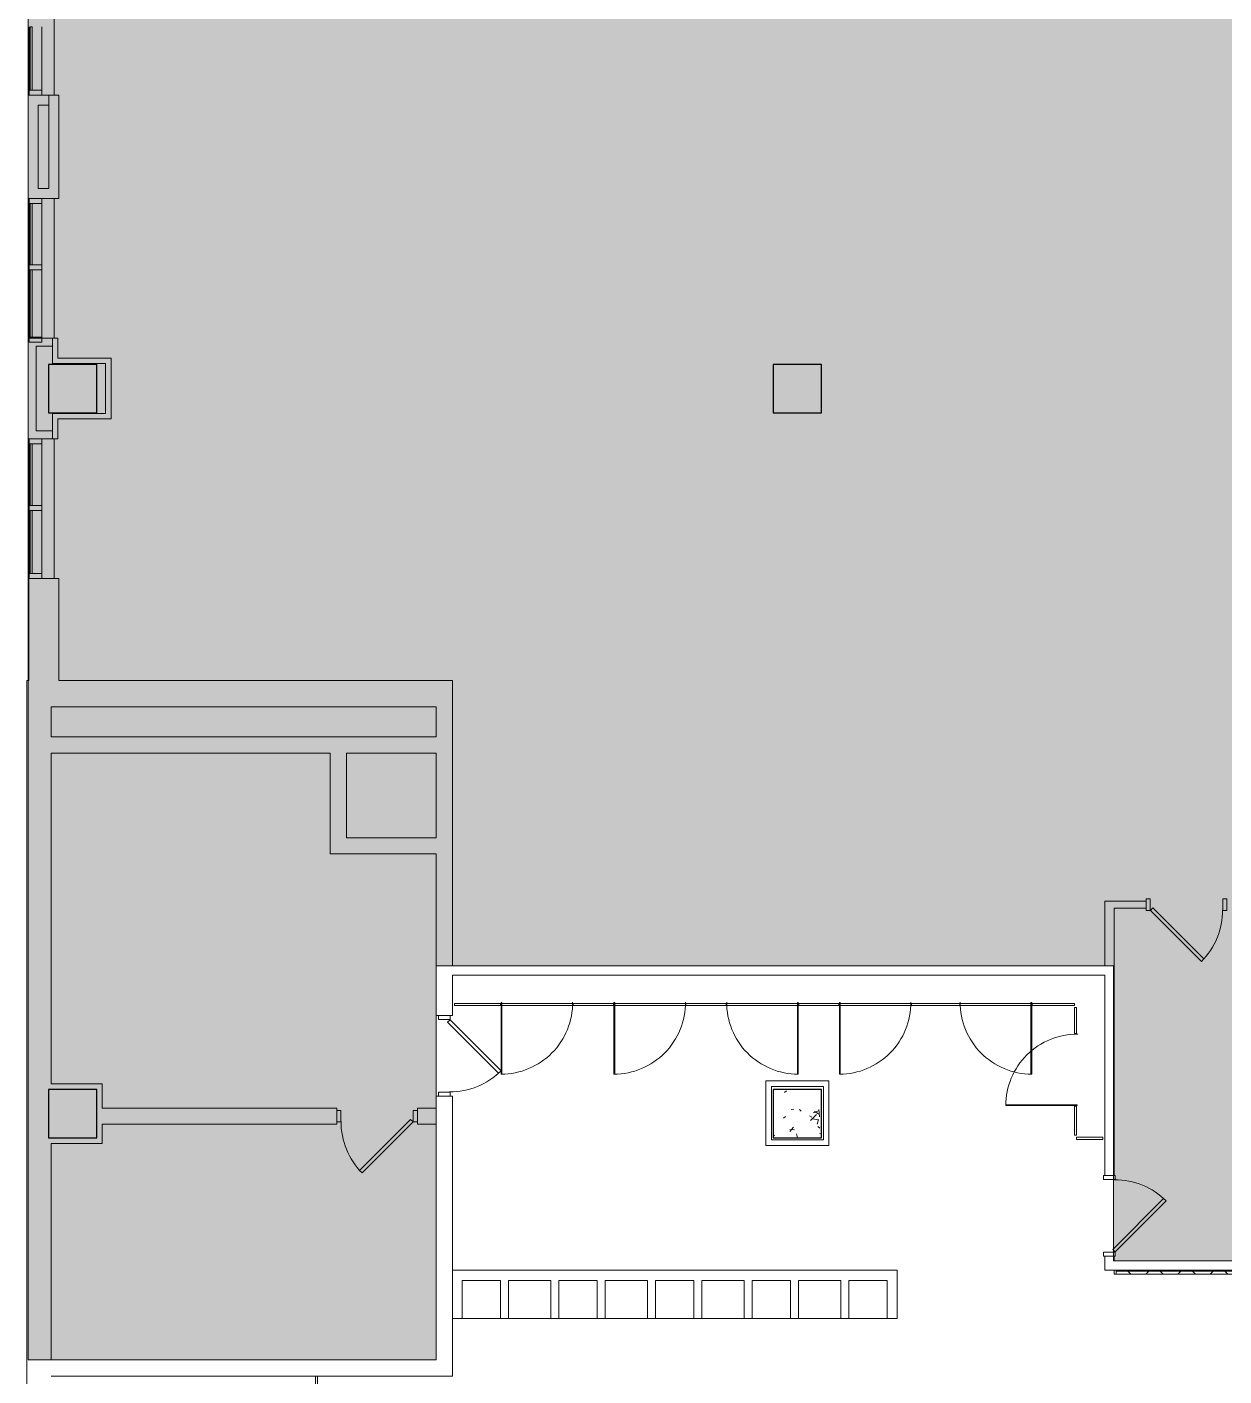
# Model space of a CAD drawing. Header units: inches. Extents: x 45807 to 48637, y -37659 to -35436.
# Drawn here: x 45807 to 46401, y -36919 to -36249 of the extents above; entities that cross this region are included whole.
import ezdxf

# ---------------------------------------------------------------- set-up
doc = ezdxf.new("R2010")
doc.units = ezdxf.units.IN
doc.header["$MEASUREMENT"] = 0
for name, color, linetype, lineweight in [('A-DETL-GENF', 92, 'Continuous', 9), ('A-DETL-THIN', 151, 'Continuous', 9), ('A-DOOR', 31, 'Continuous', 13), ('A-DOOR-FRAM', 31, 'Continuous', 20), ('A-GLAZ-CURT', 52, 'Continuous', 9), ('A-GLAZ-CWMG', 51, 'Continuous', 9), ('A-WALL', 113, 'Continuous', 9), ('I-WALL', 2, 'Continuous', 9), ('Q-CASE', 31, 'Continuous', 9), ('S-COLS', 52, 'Continuous', 9)]:
    doc.layers.add(name, color=color, linetype=linetype, lineweight=lineweight)

# ---------------------------------------------------------------- blocks, each defined once
blk = doc.blocks.new('Concrete-Rectangular-Column - 24 x 24-V1-FIRST FLOOR CONSTRUCTION')
at = {"layer": 'S-COLS'}
h = blk.add_hatch(dxfattribs=at)
h.set_pattern_fill('FP2_3', color=256, style=0, pattern_type=2)
h.set_pattern_definition([(50, (-46189.434, 36788.848), (27.5427005, -2.409921), [2.88, -31.68]), (355, (-46189.434, 36788.848), (-5.327844, 28.884266), [2.304, -25.344]), (100.451, (-46187.138, 36788.647), (22.215316, 26.47393), [2.448, -26.924]), (46.184, (-46189.434, 36796.528), (40.981875, -6.356422), [4.32, -47.52]), (96.636, (-46186.018, 36795.998), (35.890748, 37.40619), [3.671, -40.386]), (351.184, (-46189.434, 36796.53), (35.890973, 37.406216), [3.456, -38.016]), (21, (-46185.594, 36794.608), (22.921036, -15.4607306), [2.88, -31.68]), (326, (-46185.594, 36794.608), (9.343532, 27.845738), [2.304, -25.344]), (71.451, (-46183.683, 36793.32), (32.264769, 12.384422), [2.448, -26.924]), (37.5, (-46189.434, 36788.848), (0.466855, 12.782707), [1.267, -23.77, 1.267, -24.461, -25.44]), (37.5, (-46189.434, 36788.848), (0.466855, 12.782707), [-50.765, 1.267, -24.173]), (7.5, (-46189.434, 36788.848), (10.1015895, 15.1450904), [1.267, -13.402, 1.267, -23.194, -9.696]), (7.5, (-46189.434, 36788.848), (10.1015895, 15.1450904), [-39.13, 1.267, -8.429]), (327.5, (-46197.997, 36788.848), (20.4991609, -0.8657796), [1.267, -8.333, 1.267, -28.685, -39.744]), (327.5, (-46197.997, 36788.848), (20.4991609, -0.8657796), [-39.552, 1.267, -38.477]), (317.5, (-46201.837, 36788.848), (22.3947794, 3.844288), [1.267, -11.213, 1.267, -18.624, -28.224]), (317.5, (-46201.837, 36788.848), (22.3947794, 3.844288), [-32.371, 1.267, -26.957])])
h.paths.add_polyline_path([(12, -12), (12, 12), (-12, 12), (-12, -12)], flags=0)
at = {"layer": 'S-COLS', "lineweight": 30}
for p, q in [((12, 12), (-12, 12)), ((-12, 12), (-12, -12)), ((12, -12), (12, 12)), ((-12, -12), (12, -12))]:
    blk.add_line(p, q, dxfattribs=at)
blk = doc.blocks.new('Concrete-Rectangular-Column - 24 x 24-V12-FIRST FLOOR CONSTRUCTION')
at = {"layer": 'S-COLS', "lineweight": 30}
for p, q in [((12, 12), (-12, 12)), ((-12, 12), (-12, -12)), ((12, -12), (12, 12)), ((-12, -12), (12, -12))]:
    blk.add_line(p, q, dxfattribs=at)
blk = doc.blocks.new('Single Flush - OTJ_SOLIDFLUSH_ALUM-4817983-FIRST FLOOR CONSTRUCTION')
at = {"layer": 'A-DOOR', "lineweight": 20}
for p, q in [((-8.65, -26.96), (16.67, -1.64)), ((17.91, -2.88), (-7.42, -28.2)), ((16.67, -1.64), (17.91, -2.88)), ((-7.42, -28.2), (-8.65, -26.96))]:
    blk.add_line(p, q, dxfattribs=at)
at = {"layer": 'A-DOOR', "lineweight": 9}
blk.add_arc((17.91, -2.88), 35.81, 179.5, 225, dxfattribs=at)
at = {"layer": 'A-DOOR-FRAM'}
for p, q in [((-20, 2.88), (-20, -2.88)), ((-20, 2.88), (-18, 2.88)), ((-18, 2.88), (-18, -2.88)), ((18, 2.88), (18, -2.88)), ((18, 2.88), (20, 2.88)), ((20, 2.88), (20, -2.88)), ((-20, -2.88), (-18, -2.88)), ((18, -2.88), (20, -2.88))]:
    blk.add_line(p, q, dxfattribs=at)
blk = doc.blocks.new('Single Flush - Existing_Mech Door-4777602-FIRST FLOOR CONSTRUCTION')
at = {"layer": 'A-DOOR', "lineweight": 20}
for p, q in [((-8.65, -26.96), (16.67, -1.64)), ((17.91, -2.88), (-7.42, -28.2)), ((16.67, -1.64), (17.91, -2.88)), ((-7.42, -28.2), (-8.65, -26.96))]:
    blk.add_line(p, q, dxfattribs=at)
at = {"layer": 'A-DOOR', "lineweight": 9}
blk.add_arc((17.91, -2.88), 35.81, 179.5, 225, dxfattribs=at)
at = {"layer": 'A-DOOR-FRAM'}
for p, q in [((-20, 2.88), (-20, -2.88)), ((-20, 2.88), (-18, 2.88)), ((-18, 2.88), (-18, -2.88)), ((18, 2.88), (18, -2.88)), ((18, 2.88), (20, 2.88)), ((20, 2.88), (20, -2.88)), ((-20, -2.88), (-18, -2.88)), ((18, -2.88), (20, -2.88))]:
    blk.add_line(p, q, dxfattribs=at)
blk = doc.blocks.new('Single Flush - OTJ_SOLIDFLUSH_ALUM-4817984-FIRST FLOOR CONSTRUCTION')
at = {"layer": 'A-DOOR', "lineweight": 20}
for p, q in [((-7.42, 28.2), (-8.65, 26.96)), ((-8.65, 26.96), (16.67, 1.64)), ((17.91, 2.87), (-7.42, 28.2)), ((16.67, 1.64), (17.91, 2.87))]:
    blk.add_line(p, q, dxfattribs=at)
at = {"layer": 'A-DOOR', "lineweight": 9}
blk.add_arc((17.91, 2.87), 35.81, 135, 180.5, dxfattribs=at)
at = {"layer": 'A-DOOR-FRAM'}
for p, q in [((-20, -2.88), (-20, 2.87)), ((-20, 2.87), (-18, 2.87)), ((-18, -2.88), (-18, 2.87)), ((18, -2.88), (18, 2.87)), ((18, 2.87), (20, 2.87)), ((20, -2.88), (20, 2.87)), ((-20, -2.88), (-18, -2.88)), ((18, -2.88), (20, -2.88))]:
    blk.add_line(p, q, dxfattribs=at)
blk = doc.blocks.new('System Panel - Glazed-4829577-FIRST FLOOR CONSTRUCTION')
at = {"layer": 'A-GLAZ-CURT', "lineweight": 13}
for p, q in [((15.26, -0.75), (-15.26, -0.75)), ((-15.26, -0.75), (-15.26, -1.75)), ((-15.26, -1.75), (15.26, -1.75)), ((15.26, -1.75), (15.26, -0.75))]:
    blk.add_line(p, q, dxfattribs=at)
blk = doc.blocks.new('Rectangular Mullion - 2_5_ x 5_ rectangular 2-4829575-FIRST FLOOR CONSTRUCTION')
at = {"layer": 'A-GLAZ-CWMG'}
for p, q in [((45807.95, -36486.86), (45807.95, -36456.35)), ((45814.2, -36486.86), (45814.2, -36456.35))]:
    blk.add_line(p, q, dxfattribs=at)
blk = doc.blocks.new('Rectangular Mullion - 2_5_ x 5_ rectangular 2-V26-FIRST FLOOR CONSTRUCTION')
at = {"layer": 'A-GLAZ-CWMG', "lineweight": 20}
for p, q in [((-2.5, 2.125), (0, 2.125)), ((-2.5, -4.125), (-2.5, 2.125)), ((0, 2.125), (0, -4.125)), ((0, -4.125), (-2.5, -4.125))]:
    blk.add_line(p, q, dxfattribs=at)
blk = doc.blocks.new('Rectangular Mullion - 2_5_ x 5_ rectangular 2-V27-FIRST FLOOR CONSTRUCTION')
at = {"layer": 'A-GLAZ-CWMG', "lineweight": 20}
for p, q in [((0, 2.125), (-2.5, 2.125)), ((-2.5, 2.125), (-2.5, -4.125)), ((0, -4.125), (0, 2.125)), ((-2.5, -4.125), (0, -4.125))]:
    blk.add_line(p, q, dxfattribs=at)
blk = doc.blocks.new('System Panel - Glazed-4829599-FIRST FLOOR CONSTRUCTION')
at = {"layer": 'A-GLAZ-CURT', "lineweight": 13}
for p, q in [((15.68, -0.75), (-15.68, -0.75)), ((-15.68, -0.75), (-15.68, -1.75)), ((-15.68, -1.75), (15.68, -1.75)), ((15.68, -1.75), (15.68, -0.75))]:
    blk.add_line(p, q, dxfattribs=at)
blk = doc.blocks.new('Rectangular Mullion - 2_5_ x 5_ rectangular 2-4829598-FIRST FLOOR CONSTRUCTION')
at = {"layer": 'A-GLAZ-CWMG'}
for p, q in [((45807.95, -36520.72), (45807.95, -36489.36)), ((45814.2, -36520.72), (45814.2, -36489.36))]:
    blk.add_line(p, q, dxfattribs=at)
blk = doc.blocks.new('Rectangular Mullion - 2_5_ x 5_ rectangular 2-V28-FIRST FLOOR CONSTRUCTION')
at = {"layer": 'A-GLAZ-CWMG', "lineweight": 20}
for p, q in [((-2.25, 2.125), (0.25, 2.125)), ((-2.25, -4.125), (-2.25, 2.125)), ((0.25, 2.125), (0.25, -4.125)), ((0.25, -4.125), (-2.25, -4.125))]:
    blk.add_line(p, q, dxfattribs=at)
blk = doc.blocks.new('System Panel - Glazed-4829750-FIRST FLOOR CONSTRUCTION')
at = {"layer": 'A-GLAZ-CURT', "lineweight": 13}
for p, q in [((16.68, -0.75), (-16.68, -0.75)), ((-16.68, -0.75), (-16.68, -1.75)), ((-16.68, -1.75), (16.68, -1.75)), ((16.68, -1.75), (16.68, -0.75))]:
    blk.add_line(p, q, dxfattribs=at)
blk = doc.blocks.new('Rectangular Mullion - 2_5_ x 5_ rectangular 2-4829749-FIRST FLOOR CONSTRUCTION')
at = {"layer": 'A-GLAZ-CWMG'}
for p, q in [((45807.95, -36403.35), (45807.95, -36369.98)), ((45814.2, -36403.35), (45814.2, -36369.98))]:
    blk.add_line(p, q, dxfattribs=at)
blk = doc.blocks.new('Casework 4 - Casework 4-4855597-FIRST FLOOR CONSTRUCTION')
at = {"layer": 'A-WALL', "lineweight": 13}
for p, q in [((46018.06, -36866.6), (46018.06, -36890.6)), ((46238.93, -36866.6), (46018.06, -36866.6)), ((46238.93, -36890.6), (46238.93, -36866.6)), ((46023, -36890.6), (46023, -36871.6)), ((46023, -36871.6), (46042, -36871.6)), ((46042, -36871.6), (46042, -36890.6)), ((46046.01, -36890.6), (46046.01, -36871.6)), ((46046.01, -36871.6), (46066.98, -36871.6)), ((46066.98, -36871.6), (46066.98, -36890.6)), ((46071, -36890.6), (46071, -36871.6)), ((46071, -36871.6), (46090, -36871.6)), ((46090, -36871.6), (46090, -36890.6)), ((46094.01, -36890.6), (46094.01, -36871.6)), ((46094.01, -36871.6), (46114.98, -36871.6)), ((46114.98, -36871.6), (46114.98, -36890.6)), ((46119, -36890.6), (46119, -36871.6)), ((46119, -36871.6), (46138, -36871.6)), ((46138, -36871.6), (46138, -36890.6)), ((46142.01, -36890.6), (46142.01, -36871.6)), ((46142.01, -36871.6), (46162.98, -36871.6)), ((46162.98, -36871.6), (46162.98, -36890.6)), ((46167, -36890.6), (46167, -36871.6)), ((46167, -36871.6), (46186, -36871.6)), ((46186, -36871.6), (46186, -36890.6)), ((46190.01, -36890.6), (46190.01, -36871.6)), ((46190.01, -36871.6), (46210.98, -36871.6)), ((46210.98, -36871.6), (46210.98, -36890.6)), ((46215, -36890.6), (46215, -36871.6)), ((46215, -36871.6), (46234, -36871.6)), ((46234, -36871.6), (46234, -36890.6)), ((46018.06, -36890.6), (46023, -36890.6)), ((46042, -36890.6), (46046.01, -36890.6)), ((46066.98, -36890.6), (46071, -36890.6)), ((46090, -36890.6), (46094.01, -36890.6)), ((46114.98, -36890.6), (46119, -36890.6)), ((46138, -36890.6), (46142.01, -36890.6)), ((46162.98, -36890.6), (46167, -36890.6)), ((46186, -36890.6), (46190.01, -36890.6)), ((46210.98, -36890.6), (46215, -36890.6)), ((46234, -36890.6), (46238.93, -36890.6))]:
    blk.add_line(p, q, dxfattribs=at)
at = {"layer": 'A-WALL'}
for p, q in [((46042, -36890.6), (46023, -36890.6)), ((46067, -36890.6), (46046, -36890.6)), ((46090, -36890.6), (46071, -36890.6)), ((46115, -36890.6), (46094, -36890.6)), ((46138, -36890.6), (46119, -36890.6)), ((46163, -36890.6), (46142, -36890.6)), ((46186, -36890.6), (46167, -36890.6)), ((46211, -36890.6), (46190, -36890.6)), ((46234, -36890.6), (46215, -36890.6))]:
    blk.add_line(p, q, dxfattribs=at)
blk = doc.blocks.new('Furniture 4 - Furniture 4-5367487-FIRST FLOOR CONSTRUCTION')
at = {"layer": 'Q-CASE'}
h = blk.add_hatch(dxfattribs=at)
h.set_pattern_fill('FP2_20', color=256, style=0, pattern_type=2)
h.set_pattern_definition([(45, (0, 0), (-8.012227, 8.012227), []), (135, (0, 0), (-8.012227, -8.012227), [])])
h.paths.add_polyline_path([(46380.73, -36868.6), (46500.68, -36868.6), (46500.68, -36867.1), (46347.68, -36867.1), (46347.68, -36868.6)], flags=0)
at = {"layer": 'Q-CASE', "lineweight": 20}
for p, q in [((46347.68, -36866.6), (46346.68, -36866.6)), ((46346.68, -36866.6), (46346.68, -36868.6)), ((46346.68, -36868.6), (46347.68, -36868.6)), ((46500.68, -36866.6), (46347.68, -36866.6)), ((46347.68, -36866.6), (46347.68, -36867.1)), ((46347.68, -36868.6), (46347.68, -36866.6)), ((46347.68, -36867.1), (46500.68, -36867.1)), ((46500.68, -36867.1), (46500.68, -36866.6)), ((46501.68, -36866.6), (46500.68, -36866.6)), ((46500.68, -36866.6), (46500.68, -36868.6)), ((46500.68, -36868.6), (46501.68, -36868.6)), ((46501.68, -36868.6), (46501.68, -36866.6))]:
    blk.add_line(p, q, dxfattribs=at)
at = {"layer": 'Q-CASE'}
blk.add_line((46500.68, -36868.6), (46347.68, -36868.6), dxfattribs=at)
blk = doc.blocks.new('System Panel - Glazed-5410907-FIRST FLOOR CONSTRUCTION')
at = {"layer": 'A-GLAZ-CURT', "lineweight": 13}
for p, q in [((26.125, 1.75), (-26.125, 1.75)), ((-26.125, 1.75), (-26.125, 0.75)), ((-26.125, 0.75), (26.125, 0.75)), ((26.125, 0.75), (26.125, 1.75))]:
    blk.add_line(p, q, dxfattribs=at)
blk = doc.blocks.new('System Panel - Glazed-5490063-FIRST FLOOR CONSTRUCTION')
at = {"layer": 'A-GLAZ-CURT', "lineweight": 13}
for p, q in [((11.5, -0.75), (-11.5, -0.75)), ((-11.5, -0.75), (-11.5, -1.75)), ((-11.5, -1.75), (11.5, -1.75)), ((11.5, -1.75), (11.5, -0.75))]:
    blk.add_line(p, q, dxfattribs=at)
blk = doc.blocks.new('System Panel - Glazed-5414239-FIRST FLOOR CONSTRUCTION')
at = {"layer": 'A-GLAZ-CURT', "lineweight": 13}
for p, q in [((6.5, -0.75), (-6.5, -0.75)), ((-6.5, -0.75), (-6.5, -1.75)), ((-6.5, -1.75), (6.5, -1.75)), ((6.5, -1.75), (6.5, -0.75))]:
    blk.add_line(p, q, dxfattribs=at)
blk = doc.blocks.new('Single Flush - OTJ_SOLIDFLUSH_ALUM-5413847-FIRST FLOOR CONSTRUCTION')
at = {"layer": 'A-DOOR', "lineweight": 20}
for p, q in [((-7.42, 28.2), (-8.65, 26.96)), ((-8.65, 26.96), (16.67, 1.64)), ((17.91, 2.87), (-7.42, 28.2)), ((16.67, 1.64), (17.91, 2.87))]:
    blk.add_line(p, q, dxfattribs=at)
at = {"layer": 'A-DOOR', "lineweight": 9}
blk.add_arc((17.91, 2.87), 35.81, 135, 180.5, dxfattribs=at)
at = {"layer": 'A-DOOR-FRAM'}
for p, q in [((-20, -2.88), (-20, 2.87)), ((-20, 2.87), (-18, 2.87)), ((-18, -2.88), (-18, 2.87)), ((18, -2.88), (18, 2.87)), ((18, 2.87), (20, 2.87)), ((20, -2.88), (20, 2.87)), ((-20, -2.88), (-18, -2.88)), ((18, -2.88), (20, -2.88))]:
    blk.add_line(p, q, dxfattribs=at)
blk = doc.blocks.new('CW-SingleDoorGlass - Type 1-5490328-FIRST FLOOR CONSTRUCTION')
at = {"layer": 'A-DOOR'}
for p, q in [((-17.375, -0.375), (-17.75, -0.375)), ((-17.75, -0.375), (-17.75, -35.875)), ((-17.375, -35.875), (-17.375, -0.375)), ((-17.75, -35.875), (-17.375, -35.875))]:
    blk.add_line(p, q, dxfattribs=at)
at = {"layer": 'A-DOOR', "lineweight": 9}
blk.add_arc((-17.75, -0.375), 35.5, 270, 0.5, dxfattribs=at)
blk = doc.blocks.new('Rectangular Mullion - 1_ Square-5490117-FIRST FLOOR CONSTRUCTION')
at = {"layer": 'A-GLAZ-CWMG'}
for p, q in [((46042.31, -36734.1), (46042.06, -36734.1)), ((46042.31, -36735.1), (46042.06, -36735.1)), ((46078.06, -36734.1), (46042.68, -36734.1)), ((46078.06, -36735.1), (46042.68, -36735.1))]:
    blk.add_line(p, q, dxfattribs=at)
blk = doc.blocks.new('System Panel - Glazed-5490887-FIRST FLOOR CONSTRUCTION')
at = {"layer": 'A-GLAZ-CURT', "lineweight": 13}
for p, q in [((10, -0.75), (-10, -0.75)), ((-10, -0.75), (-10, -1.75)), ((-10, -1.75), (10, -1.75)), ((10, -1.75), (10, -0.75))]:
    blk.add_line(p, q, dxfattribs=at)
blk = doc.blocks.new('CW-SingleDoorGlass - Type 1-5490770-FIRST FLOOR CONSTRUCTION')
at = {"layer": 'A-DOOR'}
for p, q in [((-17.75, 35.875), (-17.375, 35.875)), ((-17.75, 0.375), (-17.75, 35.875)), ((-17.375, 35.875), (-17.375, 0.375)), ((-17.375, 0.375), (-17.75, 0.375))]:
    blk.add_line(p, q, dxfattribs=at)
at = {"layer": 'A-DOOR', "lineweight": 9}
blk.add_arc((-17.75, 0.375), 35.5, 359.5, 90, dxfattribs=at)
blk = doc.blocks.new('Rectangular Mullion - 1_ Square-V38-FIRST FLOOR CONSTRUCTION')
at = {"layer": 'A-GLAZ-CWMG'}
for p, q in [((46189.43, -36734.1), (46154.06, -36734.1)), ((46189.43, -36735.1), (46154.06, -36735.1)), ((46190.06, -36734.1), (46189.81, -36734.1)), ((46190.06, -36735.1), (46189.81, -36735.1))]:
    blk.add_line(p, q, dxfattribs=at)
blk = doc.blocks.new('System Panel - Glazed-5490860-FIRST FLOOR CONSTRUCTION')
at = {"layer": 'A-GLAZ-CURT', "lineweight": 13}
for p, q in [((12, -0.75), (-12, -0.75)), ((-12, -0.75), (-12, -1.75)), ((-12, -1.75), (12, -1.75)), ((12, -1.75), (12, -0.75))]:
    blk.add_line(p, q, dxfattribs=at)
blk = doc.blocks.new('System Panel - Glazed-5490841-FIRST FLOOR CONSTRUCTION')
at = {"layer": 'A-GLAZ-CURT', "lineweight": 13}
for p, q in [((10.5, -0.75), (-10.5, -0.75)), ((-10.5, -0.75), (-10.5, -1.75)), ((-10.5, -1.75), (10.5, -1.75)), ((10.5, -1.75), (10.5, -0.75))]:
    blk.add_line(p, q, dxfattribs=at)
blk = doc.blocks.new('CW-SingleDoorGlass - Type 1-5491059-FIRST FLOOR CONSTRUCTION')
at = {"layer": 'A-DOOR'}
for p, q in [((-17.75, 35.875), (-17.375, 35.875)), ((-17.75, 0.375), (-17.75, 35.875)), ((-17.375, 35.875), (-17.375, 0.375)), ((-17.375, 0.375), (-17.75, 0.375))]:
    blk.add_line(p, q, dxfattribs=at)
at = {"layer": 'A-DOOR', "lineweight": 9}
blk.add_arc((-17.75, 0.375), 35.5, 359.5, 90, dxfattribs=at)
blk = doc.blocks.new('System Panel - Glazed-5491055-FIRST FLOOR CONSTRUCTION')
at = {"layer": 'A-GLAZ-CURT', "lineweight": 13}
for p, q in [((7.25, -0.75), (-7.25, -0.75)), ((-7.25, -0.75), (-7.25, -1.75)), ((-7.25, -1.75), (7.25, -1.75)), ((7.25, -1.75), (7.25, -0.75))]:
    blk.add_line(p, q, dxfattribs=at)

msp = doc.modelspace()

# ---------------------------------------------------------------- hatches: boundary and pattern name
at = {"layer": 'A-DETL-GENF'}
h = msp.add_hatch(color=9, dxfattribs=at)
h.paths.add_polyline_path([(47373.25, -37658.85), (48135.43, -37658.85), (48135.43, -37255.85), (48256.43, -37255.85), (48256.43, -36855.85), (48636.43, -36855.85), (48636.43, -36432.85), (48075.43, -36432.85), (48075.43, -35435.85), (45807.43, -35435.85), (45807.43, -36911.1), (46010.06, -36911.1), (46010.06, -36715.47), (46346.43, -36715.47), (46346.43, -36861.97), (46862.06, -36861.97), (46862.06, -37049.35), (46569.93, -37049.35), (46569.93, -37658.85), (47372.93, -37658.85)], flags=0)
h.paths.add_polyline_path([(46426.05, -36636.53), (46426.05, -36636.53), (46425.7, -36636.26)], flags=0)
h.paths.add_polyline_path([(46426.05, -36600.53), (46426.05, -36600.53), (46425.2, -36599.88)], flags=0)
h.paths.add_polyline_path([(46424.23, -36584.61), (46424.23, -36584.61), (46424.32, -36584.54)], flags=0)
h.paths.add_polyline_path([(46747.54, -36574.17), (46747.54, -36574.17), (46747.54, -36559.81)], flags=0)
h.paths.add_polyline_path([(46426.05, -36564.53), (46426.05, -36564.53), (46425.2, -36563.88)], flags=0)
h.paths.add_polyline_path([(46763.71, -36559.81), (46763.71, -36559.81), (46763.71, -36546.77)], flags=0)
h.paths.add_polyline_path([(46749.59, -36538.71), (46749.59, -36538.71), (46750, -36538.71)], flags=0)
h.paths.add_polyline_path([(46426.05, -36528.53), (46426.05, -36528.53), (46425.2, -36527.88)], flags=0)
h.paths.add_polyline_path([(46426.05, -36492.53), (46426.05, -36492.53), (46425.2, -36491.88)], flags=0)
h.paths.add_polyline_path([(46749.59, -36466.71), (46749.59, -36466.71), (46750, -36466.71)], flags=0)
h.paths.add_polyline_path([(46747.54, -36444.91), (46747.54, -36444.91), (46747.54, -36442.32)], flags=0)

# ---------------------------------------------------------------- linework, layer by layer
at = {"layer": 'A-DETL-THIN'}
for p, q in [((45807.43, -35435.85), (45807.43, -36911.1)), ((46010.06, -36911.1), (46010.06, -36715.47)), ((46010.06, -36715.47), (46346.43, -36715.47)), ((46346.43, -36715.47), (46346.43, -36861.97)), ((46346.43, -36861.97), (46862.06, -36861.97)), ((45807.43, -36911.1), (46010.06, -36911.1))]:
    msp.add_line(p, q, dxfattribs=at)
at = {"layer": 'A-WALL'}
for p, q in [((45807.32, -36283.22), (45807.32, -36214.47)), ((45820.32, -36214.47), (45820.32, -36283.22)), ((45807.32, -36283.22), (45807.43, -36283.22)), ((45807.32, -36403.85), (45807.32, -36334.47)), ((45807.43, -36334.47), (45807.32, -36334.47)), ((45820.32, -36334.47), (45820.32, -36403.85)), ((45807.32, -36403.85), (45807.43, -36403.85)), ((45807.32, -36523.22), (45807.32, -36453.85)), ((45807.43, -36453.85), (45807.32, -36453.85)), ((45820.32, -36453.85), (45820.32, -36523.22)), ((45807.32, -36523.22), (45807.68, -36523.22))]:
    msp.add_line(p, q, dxfattribs=at)
at = {"layer": 'A-WALL', "lineweight": 13}
for p, q in [((45817.68, -36283.22), (45817.68, -36288.22)), ((45819.43, -36403.85), (45819.43, -36407.85)), ((45819.43, -36449.85), (45819.43, -36453.85)), ((45807.68, -36523.22), (45807.68, -36573.85)), ((45822.68, -36523.22), (45807.68, -36523.22)), ((45822.68, -36573.85), (45822.68, -36523.22)), ((45807.68, -36573.85), (45806.81, -36573.85)), ((45806.81, -36573.85), (45806.81, -37658.85)), ((46018.06, -36573.85), (45822.68, -36573.85)), ((46018.06, -36715.47), (46018.06, -36573.85)), ((45818.81, -36586.85), (46010.06, -36586.85)), ((45818.81, -36601.85), (45818.81, -36586.85)), ((46010.06, -36586.85), (46010.06, -36601.85)), ((46010.06, -36601.85), (45818.81, -36601.85)), ((45818.81, -36609.85), (45957.43, -36609.85)), ((45818.81, -36774.1), (45818.81, -36609.85)), ((45957.43, -36609.85), (45957.43, -36659.85)), ((45965.43, -36609.85), (46010.06, -36609.85)), ((45965.43, -36651.85), (45965.43, -36609.85)), ((46010.06, -36609.85), (46010.06, -36651.85)), ((46010.06, -36651.85), (45965.43, -36651.85)), ((45957.43, -36659.85), (46010.06, -36659.85)), ((46010.06, -36659.85), (46010.06, -36740.1)), ((46342.06, -36683.35), (46342.06, -36715.47)), ((46346.68, -36683.35), (46342.06, -36683.35)), ((46346.68, -36819.6), (46346.68, -36686.85)), ((46342.06, -36715.47), (46018.06, -36715.47)), ((46018.06, -36740.1), (46018.06, -36720.1)), ((46018.06, -36720.1), (46342.06, -36720.1)), ((46342.06, -36720.1), (46342.06, -36819.6)), ((46010.06, -36740.1), (46018.06, -36740.1)), ((46018.06, -36780.1), (46010.06, -36780.1)), ((46010.06, -36780.1), (46010.06, -36786.1)), ((46018.06, -36919.1), (46018.06, -36780.1)), ((45960.68, -36786.1), (45844.18, -36786.1)), ((45960.68, -36794.1), (45960.68, -36786.1)), ((46010.06, -36786.1), (46000.68, -36786.1)), ((46000.68, -36786.1), (46000.68, -36794.1)), ((45844.18, -36794.1), (45960.68, -36794.1)), ((46000.68, -36794.1), (46010.06, -36794.1)), ((46010.06, -36794.1), (46010.06, -36911.1)), ((45818.81, -36911.1), (45818.81, -36803.6)), ((46342.06, -36819.6), (46346.68, -36819.6)), ((46342.06, -36859.6), (46342.06, -36866.6)), ((46346.68, -36859.6), (46342.06, -36859.6)), ((46346.68, -36861.97), (46346.68, -36859.6)), ((46505.37, -36861.97), (46346.68, -36861.97)), ((46342.06, -36866.6), (46505.37, -36866.6)), ((46010.06, -36911.1), (45818.81, -36911.1)), ((45818.81, -36919.1), (46018.06, -36919.1))]:
    msp.add_line(p, q, dxfattribs=at)
at = {"layer": 'I-WALL', "lineweight": 13}
for p, q in [((45822.68, -36283.22), (45807.43, -36283.22)), ((45807.43, -36283.22), (45807.43, -36334.47)), ((45822.68, -36334.47), (45822.68, -36283.22)), ((45812.43, -36288.22), (45817.68, -36288.22)), ((45812.43, -36329.47), (45812.43, -36288.22)), ((45817.68, -36288.22), (45817.68, -36329.47)), ((45817.68, -36329.47), (45812.43, -36329.47)), ((45807.43, -36334.47), (45822.68, -36334.47)), ((45807.43, -36403.85), (45807.43, -36453.85)), ((45822.18, -36403.85), (45807.43, -36403.85)), ((45822.18, -36413.72), (45822.18, -36403.85)), ((45811.43, -36449.85), (45811.43, -36407.85)), ((45811.43, -36407.85), (45819.43, -36407.85)), ((45819.43, -36407.85), (45819.43, -36416.47)), ((45819.43, -36416.47), (45845.81, -36416.47)), ((45848.56, -36413.72), (45822.18, -36413.72)), ((45845.81, -36416.47), (45845.81, -36441.22)), ((45848.56, -36443.97), (45848.56, -36413.72)), ((45845.81, -36441.22), (45819.43, -36441.22)), ((45819.43, -36441.22), (45819.43, -36449.85)), ((45822.18, -36443.97), (45848.56, -36443.97)), ((45822.18, -36453.85), (45822.18, -36443.97)), ((45807.43, -36453.85), (45822.18, -36453.85)), ((45819.43, -36449.85), (45811.43, -36449.85)), ((46362.68, -36683.35), (46346.68, -36683.35)), ((46346.68, -36686.85), (46362.68, -36686.85)), ((46362.68, -36686.85), (46362.68, -36683.35)), ((45844.18, -36774.1), (45818.81, -36774.1)), ((45844.18, -36786.1), (45844.18, -36774.1)), ((46205.06, -36772.6), (46173.81, -36772.6)), ((46173.81, -36772.6), (46173.81, -36804.6)), ((46176.56, -36775.35), (46202.31, -36775.35)), ((46176.56, -36801.85), (46176.56, -36775.35)), ((46202.31, -36775.35), (46202.31, -36801.85)), ((46205.06, -36804.6), (46205.06, -36772.6)), ((45844.18, -36803.6), (45844.18, -36794.1)), ((46202.31, -36801.85), (46176.56, -36801.85)), ((45818.81, -36803.6), (45844.18, -36803.6)), ((46173.81, -36804.6), (46205.06, -36804.6))]:
    msp.add_line(p, q, dxfattribs=at)

# ---------------------------------------------------------------- block references
at = {"layer": 'A-DOOR'}
for name, p, rotation in [('Single Flush - OTJ_SOLIDFLUSH_ALUM-4817984-FIRST FLOOR CONSTRUCTION', (46382.68, -36685.1), 180), ('CW-SingleDoorGlass - Type 1-5490770-FIRST FLOOR CONSTRUCTION', (46172.06, -36733.35), 180), ('CW-SingleDoorGlass - Type 1-5490770-FIRST FLOOR CONSTRUCTION', (46288.06, -36733.35), 180), ('Single Flush - Existing_Mech Door-4777602-FIRST FLOOR CONSTRUCTION', (46014.06, -36760.1), 90), ('CW-SingleDoorGlass - Type 1-5491059-FIRST FLOOR CONSTRUCTION', (46328.81, -36767.1), 90), ('Single Flush - OTJ_SOLIDFLUSH_ALUM-5413847-FIRST FLOOR CONSTRUCTION', (46344.37, -36839.6), 270)]:
    msp.add_blockref(name, p, dxfattribs=dict(at, rotation=rotation))
for name, p in [('CW-SingleDoorGlass - Type 1-5490328-FIRST FLOOR CONSTRUCTION', (46060.06, -36733.35)), ('CW-SingleDoorGlass - Type 1-5490328-FIRST FLOOR CONSTRUCTION', (46116.06, -36733.35)), ('CW-SingleDoorGlass - Type 1-5490328-FIRST FLOOR CONSTRUCTION', (46228.06, -36733.35)), ('Single Flush - OTJ_SOLIDFLUSH_ALUM-4817983-FIRST FLOOR CONSTRUCTION', (45980.68, -36790.1))]:
    msp.add_blockref(name, p, dxfattribs=at)
at = {"layer": 'A-GLAZ-CURT', "rotation": 270}
for name, p in [('System Panel - Glazed-4829599-FIRST FLOOR CONSTRUCTION', (45810.07, -36265.04)), ('System Panel - Glazed-4829577-FIRST FLOOR CONSTRUCTION', (45810.07, -36352.23)), ('System Panel - Glazed-4829750-FIRST FLOOR CONSTRUCTION', (45810.07, -36386.67)), ('System Panel - Glazed-4829577-FIRST FLOOR CONSTRUCTION', (45810.07, -36471.6)), ('System Panel - Glazed-4829599-FIRST FLOOR CONSTRUCTION', (45810.07, -36505.04)), ('System Panel - Glazed-5414239-FIRST FLOOR CONSTRUCTION', (46328.81, -36742.6)), ('System Panel - Glazed-5491055-FIRST FLOOR CONSTRUCTION', (46328.81, -36792.35)), ('System Panel - Glazed-5410907-FIRST FLOOR CONSTRUCTION', (45949.31, -36945.22))]:
    msp.add_blockref(name, p, dxfattribs=at)
at = {"layer": 'A-GLAZ-CURT'}
for name, p in [('System Panel - Glazed-5490063-FIRST FLOOR CONSTRUCTION', (46030.56, -36733.35)), ('System Panel - Glazed-5490887-FIRST FLOOR CONSTRUCTION', (46088.06, -36733.35)), ('System Panel - Glazed-5490887-FIRST FLOOR CONSTRUCTION', (46144.06, -36733.35)), ('System Panel - Glazed-5490887-FIRST FLOOR CONSTRUCTION', (46200.06, -36733.35)), ('System Panel - Glazed-5490860-FIRST FLOOR CONSTRUCTION', (46258.06, -36733.35)), ('System Panel - Glazed-5490841-FIRST FLOOR CONSTRUCTION', (46316.56, -36733.35)), ('System Panel - Glazed-5414239-FIRST FLOOR CONSTRUCTION', (46334.56, -36799.85))]:
    msp.add_blockref(name, p, dxfattribs=at)
at = {"layer": 'A-GLAZ-CWMG'}
for name, p in [('Rectangular Mullion - 2_5_ x 5_ rectangular 2-4829598-FIRST FLOOR CONSTRUCTION', (0, 240)), ('Rectangular Mullion - 2_5_ x 5_ rectangular 2-4829575-FIRST FLOOR CONSTRUCTION', (0, 119.38)), ('Rectangular Mullion - 2_5_ x 5_ rectangular 2-4829749-FIRST FLOOR CONSTRUCTION', (0, 0)), ('Rectangular Mullion - 2_5_ x 5_ rectangular 2-4829575-FIRST FLOOR CONSTRUCTION', (0, 0)), ('Rectangular Mullion - 2_5_ x 5_ rectangular 2-4829598-FIRST FLOOR CONSTRUCTION', (0, 0)), ('Rectangular Mullion - 1_ Square-5490117-FIRST FLOOR CONSTRUCTION', (0, 0)), ('Rectangular Mullion - 1_ Square-5490117-FIRST FLOOR CONSTRUCTION', (56, 0)), ('Rectangular Mullion - 1_ Square-V38-FIRST FLOOR CONSTRUCTION', (0, 0)), ('Rectangular Mullion - 1_ Square-5490117-FIRST FLOOR CONSTRUCTION', (168, 0)), ('Rectangular Mullion - 1_ Square-V38-FIRST FLOOR CONSTRUCTION', (116, 0))]:
    msp.add_blockref(name, p, dxfattribs=at)
at = {"layer": 'A-GLAZ-CWMG', "extrusion": (0, 0, -1), "rotation": 270}
for name, p in [('Rectangular Mullion - 2_5_ x 5_ rectangular 2-V26-FIRST FLOOR CONSTRUCTION', (-45810.07, -36283.22)), ('Rectangular Mullion - 2_5_ x 5_ rectangular 2-V28-FIRST FLOOR CONSTRUCTION', (-45810.07, -36369.73)), ('Rectangular Mullion - 2_5_ x 5_ rectangular 2-V26-FIRST FLOOR CONSTRUCTION', (-45810.07, -36405.85)), ('Rectangular Mullion - 2_5_ x 5_ rectangular 2-V28-FIRST FLOOR CONSTRUCTION', (-45810.07, -36489.11)), ('Rectangular Mullion - 2_5_ x 5_ rectangular 2-V26-FIRST FLOOR CONSTRUCTION', (-45810.07, -36523.22))]:
    msp.add_blockref(name, p, dxfattribs=at)
at = {"layer": 'A-GLAZ-CWMG', "rotation": 90.00000000000001}
for p in [(45810.07, -36334.47), (45810.07, -36453.85)]:
    msp.add_blockref('Rectangular Mullion - 2_5_ x 5_ rectangular 2-V27-FIRST FLOOR CONSTRUCTION', p, dxfattribs=at)
at = {"layer": 'A-WALL'}
msp.add_blockref('Casework 4 - Casework 4-4855597-FIRST FLOOR CONSTRUCTION', (0, 0), dxfattribs=at)
at = {"layer": 'Q-CASE'}
msp.add_blockref('Furniture 4 - Furniture 4-5367487-FIRST FLOOR CONSTRUCTION', (0, 0), dxfattribs=at)
at = {"layer": 'S-COLS'}
for name, p in [('Concrete-Rectangular-Column - 24 x 24-V12-FIRST FLOOR CONSTRUCTION', (45829.43, -36428.85)), ('Concrete-Rectangular-Column - 24 x 24-V12-FIRST FLOOR CONSTRUCTION', (46189.43, -36428.85)), ('Concrete-Rectangular-Column - 24 x 24-V12-FIRST FLOOR CONSTRUCTION', (45829.43, -36788.85)), ('Concrete-Rectangular-Column - 24 x 24-V1-FIRST FLOOR CONSTRUCTION', (46189.43, -36788.85))]:
    msp.add_blockref(name, p, dxfattribs=at)

doc.saveas('drawing.dxf')
